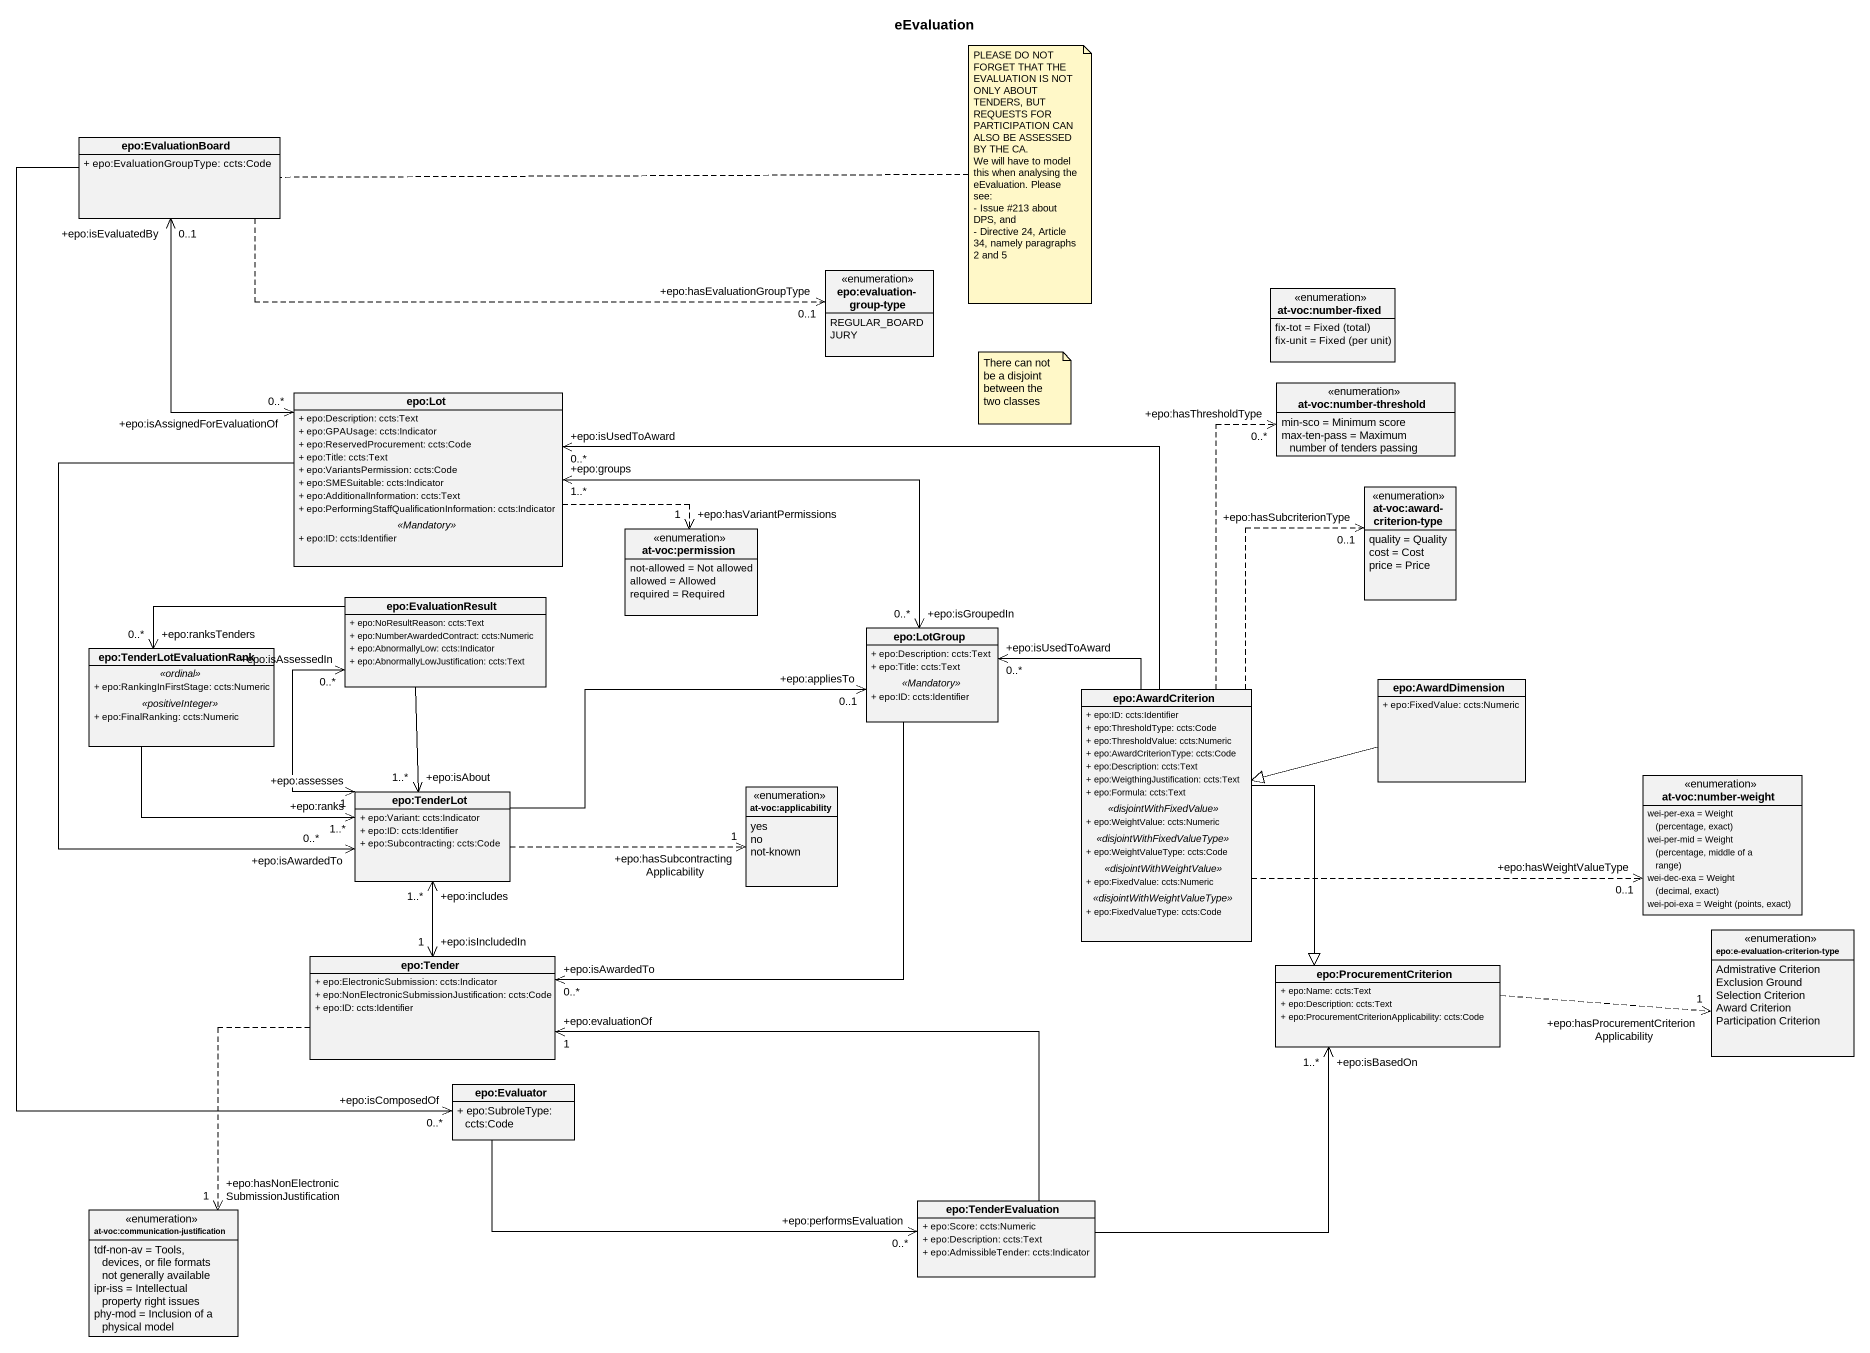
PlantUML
@startuml
title eEvaluation
hide circle
hide empty members
skinparam classAttributeIconSize 0
class "epo:EvaluationBoard" as epo_EvaluationBoard {
  + epo:EvaluationGroupType: ccts:Code
}
enum "epo:evaluation-group-type" as epo_evaluation_group_type {
  REGULAR_BOARD
  JURY
}
enum "at-voc:number-fixed" as at_voc_number_fixed {
  {field} fix-tot = Fixed (total)
  {field} fix-unit = Fixed (per unit)
}
enum "at-voc:number-threshold" as at_voc_number_threshold {
  min-sco = Minimum score
  max-ten-pass = Maximum number of tenders passing
}
class "epo:Lot" as epo_Lot {
  + epo:Description: ccts:Text
  + epo:GPAUsage: ccts:Indicator
  + epo:ReservedProcurement: ccts:Code
  + epo:Title: ccts:Text
  + epo:VariantsPermission: ccts:Code
  + epo:SMESuitable: ccts:Indicator
  + epo:AdditionalInformation: ccts:Text
  + epo:PerformingStaffQualificationInformation: ccts:Indicator
  .. <<Mandatory>> ..
  + epo:ID: ccts:Identifier
}
enum "at-voc:award-criterion-type" as at_voc_award_criterion_type {
  quality = Quality
  cost = Cost
  price = Price
}
enum "at-voc:permission" as at_voc_permission {
  not-allowed = Not allowed
  allowed = Allowed
  required = Required
}
class "epo:EvaluationResult" as epo_EvaluationResult {
  + epo:NoResultReason: ccts:Text
  + epo:NumberAwardedContract: ccts:Numeric
  + epo:AbnormallyLow: ccts:Indicator
  + epo:AbnormallyLowJustification: ccts:Text
}
class "epo:TenderLotEvaluationRank" as epo_TenderLotEvaluationRank {
  .. <<ordinal>> ..
  + epo:RankingInFirstStage: ccts:Numeric
  .. <<positiveInteger>> ..
  + epo:FinalRanking: ccts:Numeric
}
class "epo:LotGroup" as epo_LotGroup {
  + epo:Description: ccts:Text
  + epo:Title: ccts:Text
  .. <<Mandatory>> ..
  + epo:ID: ccts:Identifier
}
class "epo:AwardCriterion" as epo_AwardCriterion {
  + epo:ID: ccts:Identifier
  + epo:ThresholdType: ccts:Code
  + epo:ThresholdValue: ccts:Numeric
  + epo:AwardCriterionType: ccts:Code
  + epo:Description: ccts:Text
  + epo:WeigthingJustification: ccts:Text
  + epo:Formula: ccts:Text
  .. <<disjointWithFixedValue>> ..
  + epo:WeightValue: ccts:Numeric
  .. <<disjointWithFixedValueType>> ..
  + epo:WeightValueType: ccts:Code
  .. <<disjointWithWeightValue>> ..
  + epo:FixedValue: ccts:Numeric
  .. <<disjointWithWeightValueType>> ..
  + epo:FixedValueType: ccts:Code
}
class "epo:AwardDimension" as epo_AwardDimension {
  + epo:FixedValue: ccts:Numeric
}
class "epo:TenderLot" as epo_TenderLot {
  + epo:Variant: ccts:Indicator
  + epo:ID: ccts:Identifier
  + epo:Subcontracting: ccts:Code
}
enum "at-voc:applicability" as at_voc_applicability {
  yes
  no
  not-known
}
enum "at-voc:number-weight" as at_voc_number_weight {
  {field} wei-per-exa = Weight (percentage, exact)
  {field} wei-per-mid = Weight (percentage, middle of a range)
  {field} wei-dec-exa = Weight (decimal, exact)
  {field} wei-poi-exa = Weight (points, exact)
}
enum "epo:e-evaluation-criterion-type" as epo_e_evaluation_criterion {
  Admistrative Criterion
  Exclusion Ground
  Selection Criterion
  Award Criterion
  Participation Criterion
}
class "epo:Tender" as epo_Tender {
  + epo:ElectronicSubmission: ccts:Indicator
  + epo:NonElectronicSubmissionJustification: ccts:Code
  + epo:ID: ccts:Identifier
}
class "epo:ProcurementCriterion" as epo_ProcurementCriterion {
  + epo:Name: ccts:Text
  + epo:Description: ccts:Text
  + epo:ProcurementCriterionApplicability: ccts:Code
}
class "epo:Evaluator" as epo_Evaluator {
  + epo:SubroleType: ccts:Code
}
enum "at-voc:communication-justification" as at_voc_communication {
  tdf-non-av = Tools, devices, or file formats not generally available
  ipr-iss = Intellectual property right issues
  phy-mod = Inclusion of a physical model
}
class "epo:TenderEvaluation" as epo_TenderEvaluation {
  + epo:Score: ccts:Numeric
  + epo:Description: ccts:Text
  + epo:AdmissibleTender: ccts:Indicator
}
epo_EvaluationBoard .right.> "+epo:hasEvaluationGroupType\n0..1" epo_evaluation_group_type
epo_EvaluationBoard "+epo:isEvaluatedBy\n0..1" <--> "+epo:isAssignedForEvaluationOf\n0..*" epo_Lot
epo_EvaluationBoard --> "+epo:isComposedOf\n0..*" epo_Evaluator
epo_Lot .right.> "+epo:hasVariantPermissions\n1" at_voc_permission
epo_Lot "+epo:groups\n1..*" <-right-> "+epo:isGroupedIn\n0..*" epo_LotGroup
epo_Lot --> "+epo:isAwardedTo\n0..*" epo_TenderLot
epo_EvaluationResult -left-> "+epo:ranksTenders\n0..*" epo_TenderLotEvaluationRank
epo_EvaluationResult --> "+epo:isAbout\n1..*" epo_TenderLot
epo_TenderLotEvaluationRank -right-> "+epo:ranks\n1..*" epo_TenderLot
epo_LotGroup --> "+epo:isAwardedTo\n0..*" epo_Tender
epo_AwardCriterion .up.> "+epo:hasThresholdType\n0..*" at_voc_number_threshold
epo_AwardCriterion -left-> "+epo:isUsedToAward\n0..*" epo_Lot
epo_AwardCriterion .up.> "+epo:hasSubcriterionType\n0..1" at_voc_award_criterion_type
epo_AwardCriterion -up-> "+epo:isUsedToAward\n0..*" epo_LotGroup
epo_AwardCriterion .right.> "+epo:hasWeightValueType\n0..1" at_voc_number_weight
epo_AwardCriterion --|> epo_ProcurementCriterion
epo_AwardDimension -left-|> epo_AwardCriterion
epo_TenderLot "+epo:assesses\n1" <-up-> "+epo:isAssessedIn\n0..*" epo_EvaluationResult
epo_TenderLot -right-> "+epo:appliesTo\n0..1" epo_LotGroup
epo_TenderLot .right.> "+epo:hasSubcontractingApplicability\n1" at_voc_applicability
epo_Tender "+epo:isIncludedIn\n1" <-up-> "+epo:includes\n1..*" epo_TenderLot
epo_Tender ..> "+epo:hasNonElectronicSubmissionJustification\n1" at_voc_communication
epo_ProcurementCriterion .right.> "+epo:hasProcurementCriterionApplicability\n1" epo_e_evaluation_criterion
epo_Evaluator -right-> "+epo:performsEvaluation\n0..*" epo_TenderEvaluation
epo_TenderEvaluation -left-> "+epo:evaluationOf\n1" epo_Tender
epo_TenderEvaluation -up-> "+epo:isBasedOn\n1..*" epo_ProcurementCriterion
note right of epo_EvaluationBoard
  PLEASE DO NOT FORGET THAT THE EVALUATION IS NOT ONLY ABOUT TENDERS, BUT REQUESTS FOR PARTICIPATION CAN ALSO BE ASSESSED BY THE CA.
  We will have to model this when analysing the eEvaluation. Please see:
  - Issue #213 about DPS, and
  - Directive 24, Article 34, namely paragraphs 2 and 5
end note
note as N2
  There can not be a disjoint between the two classes
end note
@enduml
